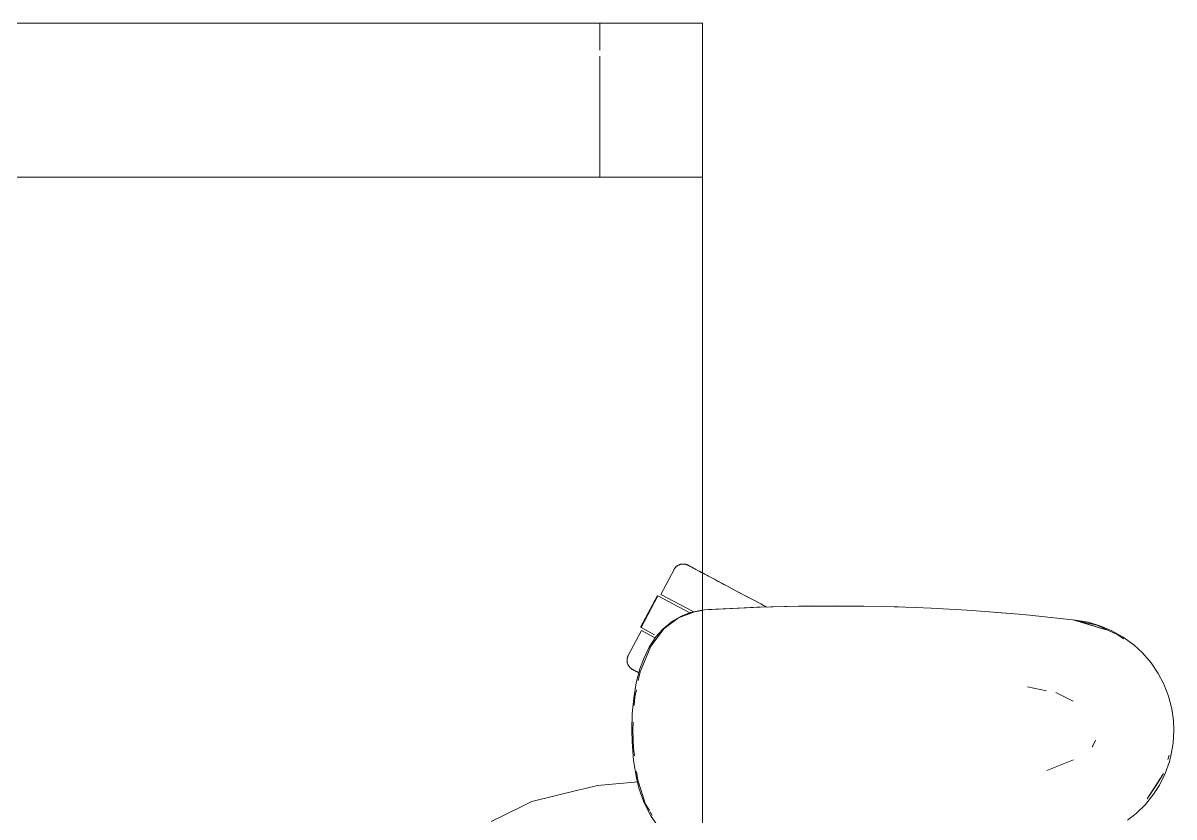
# Model space of a CAD drawing. Header units: millimetres. Extents: x 155927 to 295199, y -4084 to 97293.
# Drawn here: x 217947.9 to 218396.6, y 10673.4 to 10982.7 of the extents above; entities that cross this region are included whole.
import ezdxf

# ---------------------------------------------------------------- set-up
doc = ezdxf.new("R2010")
doc.units = ezdxf.units.MM
doc.header["$MEASUREMENT"] = 0
doc.layers.add('G-IMPT', color=8, linetype='CONTINUOUS', lineweight=9)
doc.layers.add('I-FURN', color=8, linetype='CONTINUOUS', lineweight=9)

msp = doc.modelspace()

# ---------------------------------------------------------------- linework, layer by layer
at = {"layer": 'G-IMPT'}
for p, q in [((218213.53, 10754.06), (218211.88, 10753.81)), ((218235.31, 10755.15), (218213.53, 10754.06)), ((218234.1, 10755.11), (218213.53, 10754.06)), ((218213.53, 10754.06), (218215.13, 10754.17)), ((218235.31, 10755.15), (218215.13, 10754.17)), ((218255.5, 10755.61), (218234.1, 10755.11)), ((218245.66, 10755.45), (218234.1, 10755.11)), ((218234.1, 10755.11), (218235.31, 10755.15)), ((218255.5, 10755.61), (218235.31, 10755.15)), ((218245.66, 10755.45), (218264.89, 10755.65)), ((218255.5, 10755.61), (218245.66, 10755.45)), ((218275.68, 10755.57), (218245.66, 10755.45)), ((218253.46, 10755.59), (218251.55, 10755.52)), ((218255.5, 10755.57), (218253.46, 10755.59)), ((218275.68, 10755.57), (218255.5, 10755.61)), ((218275.68, 10755.57), (218264.89, 10755.65)), ((218275.68, 10755.57), (218284.1, 10755.4)), ((218295.86, 10755.01), (218284.1, 10755.4)), ((218289.04, 10755.26), (218287.54, 10755.28)), ((218290.97, 10755.15), (218289.04, 10755.26)), ((218295.86, 10755.01), (218301.88, 10754.76)), ((218316.02, 10753.95), (218301.88, 10754.76)), ((218321.11, 10753.62), (218316.02, 10753.95)), ((218201.06, 10749.64), (218197.32, 10746.57)), ((218203.47, 10750.93), (218197.84, 10746.76)), ((218204.5, 10751.6), (218201.06, 10749.64)), ((218209.66, 10753.34), (218203.47, 10750.93)), ((218204.5, 10751.6), (218208.14, 10752.99)), ((218209.49, 10753.36), (218208.14, 10752.99)), ((218209.49, 10753.36), (218211.88, 10753.81)), ((218209.66, 10753.34), (218212.83, 10753.82)), ((218321.11, 10753.62), (218336.17, 10752.37)), ((218329.29, 10752.97), (218330.97, 10752.8)), ((218336.17, 10752.37), (218340.3, 10752.03)), ((218340.3, 10752.03), (218358.22, 10750.12)), ((218357.71, 10750.12), (218370.17, 10746.29)), ((218357.71, 10750.12), (218361.03, 10749.21)), ((218358.22, 10750.12), (218363.27, 10749.23)), ((218366.68, 10748.08), (218358.28, 10749.99)), ((218197.84, 10746.76), (218192.63, 10739.97)), ((218194.66, 10743.53), (218197.32, 10746.57)), ((218370.17, 10746.29), (218361.03, 10749.21)), ((218368.13, 10747.76), (218363.27, 10749.23)), ((218366.68, 10748.08), (218374.74, 10744.34)), ((218372.37, 10745.95), (218368.13, 10747.76)), ((218372.37, 10745.95), (218376.81, 10743.44)), ((218192, 10739.48), (218194.66, 10743.53)), ((218376.85, 10742.75), (218374.74, 10744.34)), ((218380.89, 10740.44), (218376.81, 10743.44)), ((218380.89, 10740.44), (218384.33, 10737.28)), ((218192, 10739.48), (218190.02, 10735.41)), ((218192.63, 10739.97), (218190.79, 10735.58)), ((218387.65, 10733.44), (218384.33, 10737.28)), ((218188.43, 10731.07), (218190.02, 10735.41)), ((218188.46, 10729.96), (218190.79, 10735.58)), ((218390.48, 10729.27), (218387.65, 10733.44)), ((218188.43, 10731.07), (218187, 10725.59)), ((218188.46, 10729.96), (218187.75, 10726.49)), ((218390.48, 10729.27), (218392.67, 10725.11)), ((218186, 10719.66), (218187, 10725.59)), ((218187.03, 10722.98), (218186.42, 10720)), ((218339.51, 10724.15), (218346.94, 10722.58)), ((218392.67, 10725.11), (218394.51, 10720.4)), ((218186, 10719.66), (218185.44, 10713.51)), ((218186.42, 10720), (218186.22, 10716.79)), ((218357.34, 10718.55), (218350.56, 10721.82)), ((218395.77, 10715.53), (218394.51, 10720.4)), ((218185.26, 10707.17), (218185.44, 10713.51)), ((218395.77, 10715.53), (218396.42, 10711.02)), ((218185.82, 10710.28), (218185.63, 10707.17)), ((218396.59, 10707.17), (218396.42, 10711.02)), ((218185.35, 10702.66), (218185.26, 10707.17)), ((218185.86, 10700.01), (218185.63, 10707.17)), ((218396.59, 10707.17), (218396.29, 10702.13)), ((218185.35, 10702.66), (218185.92, 10695.35)), ((218364.96, 10701.12), (218364.66, 10700.67)), ((218365.97, 10703.34), (218364.96, 10701.12)), ((218396.29, 10702.13), (218395.41, 10697.18)), ((218185.86, 10700.01), (218186.26, 10697.22)), ((218347.01, 10691.45), (218357.43, 10695.6)), ((218394.15, 10695.83), (218394.67, 10697.52)), ((218395.41, 10697.18), (218394.85, 10695.05)), ((218187.04, 10688.59), (218185.92, 10695.35)), ((218393.14, 10690.28), (218394.85, 10695.05)), ((218187.72, 10687.13), (218171.84, 10685.68)), ((218188.02, 10684.66), (218187.04, 10688.59)), ((218187.13, 10691.04), (218187.59, 10687.75)), ((218187.59, 10687.75), (218190.62, 10678.35)), ((218392.49, 10690.38), (218386.17, 10680.43)), ((218390.33, 10686.7), (218386.17, 10680.43)), ((218392.49, 10690.38), (218390.33, 10686.7)), ((218393.14, 10690.28), (218390.9, 10685.77)), ((218146.24, 10679.4), (218164.18, 10683.8)), ((218164.18, 10683.8), (218166.55, 10684.38)), ((218171.84, 10685.68), (218166.55, 10684.38)), ((218188.02, 10684.66), (218189.76, 10679.57)), ((218385.44, 10678.25), (218388.63, 10682.22)), ((218390.9, 10685.77), (218388.63, 10682.22)), ((218141.88, 10677.25), (218146.24, 10679.4)), ((218189.76, 10679.57), (218191.96, 10674.94)), ((218190.62, 10678.35), (218192.09, 10675.9)), ((218385.44, 10678.25), (218381.84, 10674.7)), ((218141.88, 10677.25), (218130.41, 10671.61)), ((218191.96, 10674.94), (218192.77, 10673.56)), ((218192.37, 10675.43), (218193.23, 10673.99)), ((218195.21, 10670.11), (218192.77, 10673.56)), ((218381.84, 10674.7), (218378.53, 10672.08))]:
    msp.add_line(p, q, dxfattribs=at)
at = {"layer": 'I-FURN'}
for p, q in [((217450.83, 10982.71), (218212.83, 10982.71)), ((218212.83, 10982.71), (217450.83, 10982.71)), ((217450.83, 10982.71), (218212.83, 10982.71)), ((218172.83, 10982.71), (217452.83, 10982.71)), ((218212.83, 10982.71), (218172.83, 10982.71)), ((218172.83, 10972.13), (218172.83, 10982.71)), ((218172.83, 10972.13), (218172.83, 10982.71)), ((218212.83, 10922.71), (218212.83, 10982.71)), ((218212.83, 10982.71), (218212.83, 10922.71)), ((218212.83, 9382.71), (218212.83, 10982.71)), ((218212.83, 10982.71), (218212.83, 9382.71)), ((218172.83, 10922.71), (218172.83, 10969.81)), ((218172.83, 10922.71), (218172.83, 10969.81)), ((217452.83, 10922.71), (218172.83, 10922.71)), ((218212.83, 10922.71), (217777.83, 10922.71)), ((218172.83, 10922.71), (218212.83, 10922.71)), ((218204.13, 10771.78), (218204.29, 10771.82)), ((218204.29, 10771.82), (218204.45, 10771.86)), ((218204.45, 10771.86), (218204.6, 10771.89)), ((218204.6, 10771.89), (218204.76, 10771.91)), ((218204.76, 10771.91), (218204.92, 10771.93)), ((218204.92, 10771.93), (218205.09, 10771.94)), ((218205.09, 10771.94), (218205.25, 10771.94)), ((218205.25, 10771.94), (218205.41, 10771.94)), ((218205.41, 10771.94), (218205.57, 10771.93)), ((218205.57, 10771.93), (218205.73, 10771.91)), ((218205.73, 10771.91), (218205.89, 10771.89)), ((218205.89, 10771.89), (218206.05, 10771.86)), ((218206.05, 10771.86), (218206.2, 10771.83)), ((218206.2, 10771.83), (218206.36, 10771.79)), ((218201.7, 10769.8), (218196.55, 10760.12)), ((218201.7, 10769.8), (218201.78, 10769.94)), ((218201.78, 10769.94), (218201.86, 10770.08)), ((218201.86, 10770.08), (218201.95, 10770.21)), ((218201.95, 10770.21), (218202.04, 10770.35)), ((218202.04, 10770.35), (218202.14, 10770.47)), ((218202.14, 10770.47), (218202.25, 10770.59)), ((218202.25, 10770.59), (218202.36, 10770.71)), ((218202.36, 10770.71), (218202.47, 10770.83)), ((218202.47, 10770.83), (218202.59, 10770.93)), ((218202.59, 10770.93), (218202.71, 10771.04)), ((218202.71, 10771.04), (218202.84, 10771.14)), ((218202.84, 10771.14), (218202.97, 10771.23)), ((218202.97, 10771.23), (218203.11, 10771.32)), ((218203.11, 10771.32), (218203.25, 10771.4)), ((218203.25, 10771.4), (218203.39, 10771.48)), ((218203.39, 10771.48), (218203.53, 10771.55)), ((218203.53, 10771.55), (218203.68, 10771.62)), ((218203.68, 10771.62), (218203.83, 10771.68)), ((218203.83, 10771.68), (218203.98, 10771.73)), ((218203.98, 10771.73), (218204.13, 10771.78)), ((218206.36, 10771.79), (218206.51, 10771.74)), ((218206.51, 10771.74), (218206.67, 10771.69)), ((218206.67, 10771.69), (218206.82, 10771.63)), ((218206.82, 10771.63), (218206.96, 10771.56)), ((218206.96, 10771.56), (218207.11, 10771.49)), ((218207.11, 10771.49), (218207.15, 10771.47)), ((218207.15, 10771.47), (218207.17, 10771.46)), ((218207.19, 10771.44), (218207.15, 10771.47)), ((218207.15, 10771.47), (218207.15, 10771.47)), ((218207.17, 10771.46), (218207.23, 10771.43)), ((218207.28, 10771.4), (218207.19, 10771.44)), ((218207.23, 10771.43), (218207.33, 10771.37)), ((218207.4, 10771.34), (218207.28, 10771.4)), ((218207.33, 10771.37), (218207.47, 10771.3)), ((218207.56, 10771.25), (218207.4, 10771.34)), ((218207.47, 10771.3), (218207.65, 10771.2)), ((218207.76, 10771.14), (218207.56, 10771.25)), ((218207.65, 10771.2), (218207.87, 10771.09)), ((218208, 10771.01), (218207.76, 10771.14)), ((218207.87, 10771.09), (218208.13, 10770.95)), ((218208.28, 10770.87), (218208, 10771.01)), ((218208.13, 10770.95), (218208.42, 10770.79)), ((218208.6, 10770.7), (218208.28, 10770.87)), ((218208.42, 10770.79), (218208.76, 10770.61)), ((218208.96, 10770.51), (218208.6, 10770.7)), ((218208.76, 10770.61), (218209.13, 10770.41)), ((218209.35, 10770.3), (218208.96, 10770.51)), ((218209.13, 10770.41), (218209.54, 10770.2)), ((218209.78, 10770.07), (218209.35, 10770.3)), ((218209.54, 10770.2), (218209.99, 10769.96)), ((218210.24, 10769.82), (218209.78, 10770.07)), ((218209.99, 10769.96), (218210.47, 10769.7)), ((218210.74, 10769.56), (218210.24, 10769.82)), ((218210.47, 10769.7), (218210.99, 10769.43)), ((218211.28, 10769.27), (218210.74, 10769.56)), ((218210.99, 10769.43), (218211.54, 10769.13)), ((218211.85, 10768.97), (218211.28, 10769.27)), ((218211.54, 10769.13), (218212.12, 10768.82)), ((218212.45, 10768.65), (218211.85, 10768.97)), ((218213.08, 10768.31), (218212.45, 10768.65)), ((218213.75, 10767.96), (218213.08, 10768.31)), ((218214.44, 10767.59), (218213.75, 10767.96)), ((218215.16, 10767.21), (218214.44, 10767.59)), ((218215.91, 10766.81), (218215.16, 10767.21)), ((218216.69, 10766.39), (218215.91, 10766.81)), ((218217.49, 10765.97), (218216.69, 10766.39)), ((218218.32, 10765.53), (218217.49, 10765.97)), ((218217.87, 10765.77), (218218.7, 10765.32)), ((218219.16, 10765.08), (218218.32, 10765.53)), ((218218.7, 10765.32), (218219.56, 10764.87)), ((218220.03, 10764.62), (218219.16, 10765.08)), ((218219.56, 10764.87), (218220.44, 10764.4)), ((218220.92, 10764.15), (218220.03, 10764.62)), ((218220.44, 10764.4), (218221.33, 10763.93)), ((218221.82, 10763.67), (218220.92, 10764.15)), ((218221.33, 10763.93), (218222.25, 10763.44)), ((218222.75, 10763.17), (218221.82, 10763.67)), ((218222.25, 10763.44), (218223.18, 10762.95)), ((218223.68, 10762.68), (218222.75, 10763.17)), ((218223.18, 10762.95), (218224.12, 10762.44)), ((218195.25, 10759.67), (218188.68, 10747.31)), ((218188.85, 10747.22), (218195.42, 10759.58)), ((218195.42, 10759.58), (218207.93, 10752.93)), ((218209.21, 10753.38), (218196.55, 10760.12)), ((218224.64, 10762.17), (218223.68, 10762.68)), ((218224.12, 10762.44), (218225.08, 10761.94)), ((218225.6, 10761.66), (218224.64, 10762.17)), ((218225.08, 10761.94), (218226.05, 10761.42)), ((218226.57, 10761.14), (218225.6, 10761.66)), ((218226.05, 10761.42), (218227.02, 10760.9)), ((218227.56, 10760.62), (218226.57, 10761.14)), ((218227.02, 10760.9), (218228.01, 10760.37)), ((218228.55, 10760.09), (218227.56, 10760.62)), ((218228.01, 10760.37), (218229.01, 10759.85)), ((218229.54, 10759.56), (218228.55, 10760.09)), ((218229.01, 10759.85), (218230.01, 10759.31)), ((218230.55, 10759.03), (218229.54, 10759.56)), ((218230.01, 10759.31), (218231.01, 10758.78)), ((218231.55, 10758.49), (218230.55, 10759.03)), ((218231.01, 10758.78), (218232.01, 10758.25)), ((218232.56, 10757.96), (218231.55, 10758.49)), ((218232.01, 10758.25), (218233.02, 10757.71)), ((218233.56, 10757.42), (218232.56, 10757.96)), ((218233.02, 10757.71), (218234.02, 10757.18)), ((218234.56, 10756.89), (218233.56, 10757.42)), ((218234.02, 10757.18), (218235.02, 10756.65)), ((218235.56, 10756.36), (218234.56, 10756.89)), ((218235.02, 10756.65), (218236.02, 10756.12)), ((218236.56, 10755.83), (218235.56, 10756.36)), ((218236.02, 10756.12), (218237.01, 10755.59)), ((218237.54, 10755.31), (218236.56, 10755.83)), ((218237.01, 10755.59), (218238, 10755.07)), ((218189.04, 10745.99), (218183.89, 10736.3)), ((218194.14, 10744.41), (218188.85, 10747.22)), ((218194.23, 10743.23), (218189.04, 10745.99)), ((218183.67, 10735.82), (218183.73, 10735.97)), ((218183.73, 10735.97), (218183.79, 10736.12)), ((218183.79, 10736.12), (218183.86, 10736.27)), ((218183.86, 10736.27), (218183.89, 10736.3)), ((218183.41, 10734.4), (218183.42, 10734.56)), ((218183.42, 10734.24), (218183.41, 10734.4)), ((218183.42, 10734.56), (218183.43, 10734.73)), ((218183.43, 10734.08), (218183.42, 10734.24)), ((218183.43, 10734.73), (218183.44, 10734.89)), ((218183.44, 10733.92), (218183.43, 10734.08)), ((218183.44, 10734.89), (218183.46, 10735.05)), ((218183.47, 10733.76), (218183.44, 10733.92)), ((218183.46, 10735.05), (218183.49, 10735.2)), ((218183.5, 10733.6), (218183.47, 10733.76)), ((218183.49, 10735.2), (218183.53, 10735.36)), ((218183.53, 10733.45), (218183.5, 10733.6)), ((218183.53, 10735.36), (218183.57, 10735.52)), ((218183.57, 10733.29), (218183.53, 10733.45)), ((218183.57, 10735.52), (218183.62, 10735.67)), ((218183.62, 10733.14), (218183.57, 10733.29)), ((218183.62, 10735.67), (218183.67, 10735.82)), ((218183.67, 10732.98), (218183.62, 10733.14)), ((218183.73, 10732.83), (218183.67, 10732.98)), ((218183.8, 10732.69), (218183.73, 10732.83)), ((218183.87, 10732.54), (218183.8, 10732.69)), ((218183.95, 10732.4), (218183.87, 10732.54)), ((218184.03, 10732.26), (218183.95, 10732.4)), ((218184.12, 10732.13), (218184.03, 10732.26)), ((218184.22, 10732), (218184.12, 10732.13)), ((218184.32, 10731.87), (218184.22, 10732)), ((218184.42, 10731.75), (218184.32, 10731.87)), ((218184.53, 10731.63), (218184.42, 10731.75)), ((218184.64, 10731.51), (218184.53, 10731.63)), ((218184.76, 10731.4), (218184.64, 10731.51)), ((218184.88, 10731.3), (218184.76, 10731.4)), ((218185.01, 10731.2), (218184.88, 10731.3)), ((218185.14, 10731.11), (218185.01, 10731.2)), ((218185.27, 10731.02), (218185.14, 10731.11)), ((218185.41, 10730.93), (218185.27, 10731.02)), ((218185.55, 10730.85), (218185.41, 10730.93)), ((218185.56, 10730.85), (218185.55, 10730.85)), ((218185.55, 10730.85), (218185.57, 10730.84)), ((218185.6, 10730.83), (218185.56, 10730.85)), ((218185.57, 10730.84), (218185.63, 10730.81)), ((218185.68, 10730.78), (218185.6, 10730.83)), ((218185.63, 10730.81), (218185.73, 10730.76)), ((218185.8, 10730.72), (218185.68, 10730.78)), ((218185.73, 10730.76), (218185.87, 10730.68)), ((218185.96, 10730.63), (218185.8, 10730.72)), ((218185.87, 10730.68), (218186.05, 10730.59)), ((218186.17, 10730.53), (218185.96, 10730.63)), ((218186.05, 10730.59), (218186.27, 10730.47)), ((218186.41, 10730.4), (218186.17, 10730.53)), ((218186.27, 10730.47), (218186.53, 10730.33)), ((218186.69, 10730.25), (218186.41, 10730.4)), ((218186.53, 10730.33), (218186.83, 10730.17)), ((218187, 10730.08), (218186.69, 10730.25)), ((218186.83, 10730.17), (218187.16, 10730)), ((218187.36, 10729.89), (218187, 10730.08)), ((218187.16, 10730), (218187.54, 10729.8)), ((218187.75, 10729.68), (218187.36, 10729.89)), ((218187.54, 10729.8), (218187.95, 10729.58)), ((218188.18, 10729.45), (218187.75, 10729.68))]:
    msp.add_line(p, q, dxfattribs=at)

doc.saveas('drawing.dxf')
